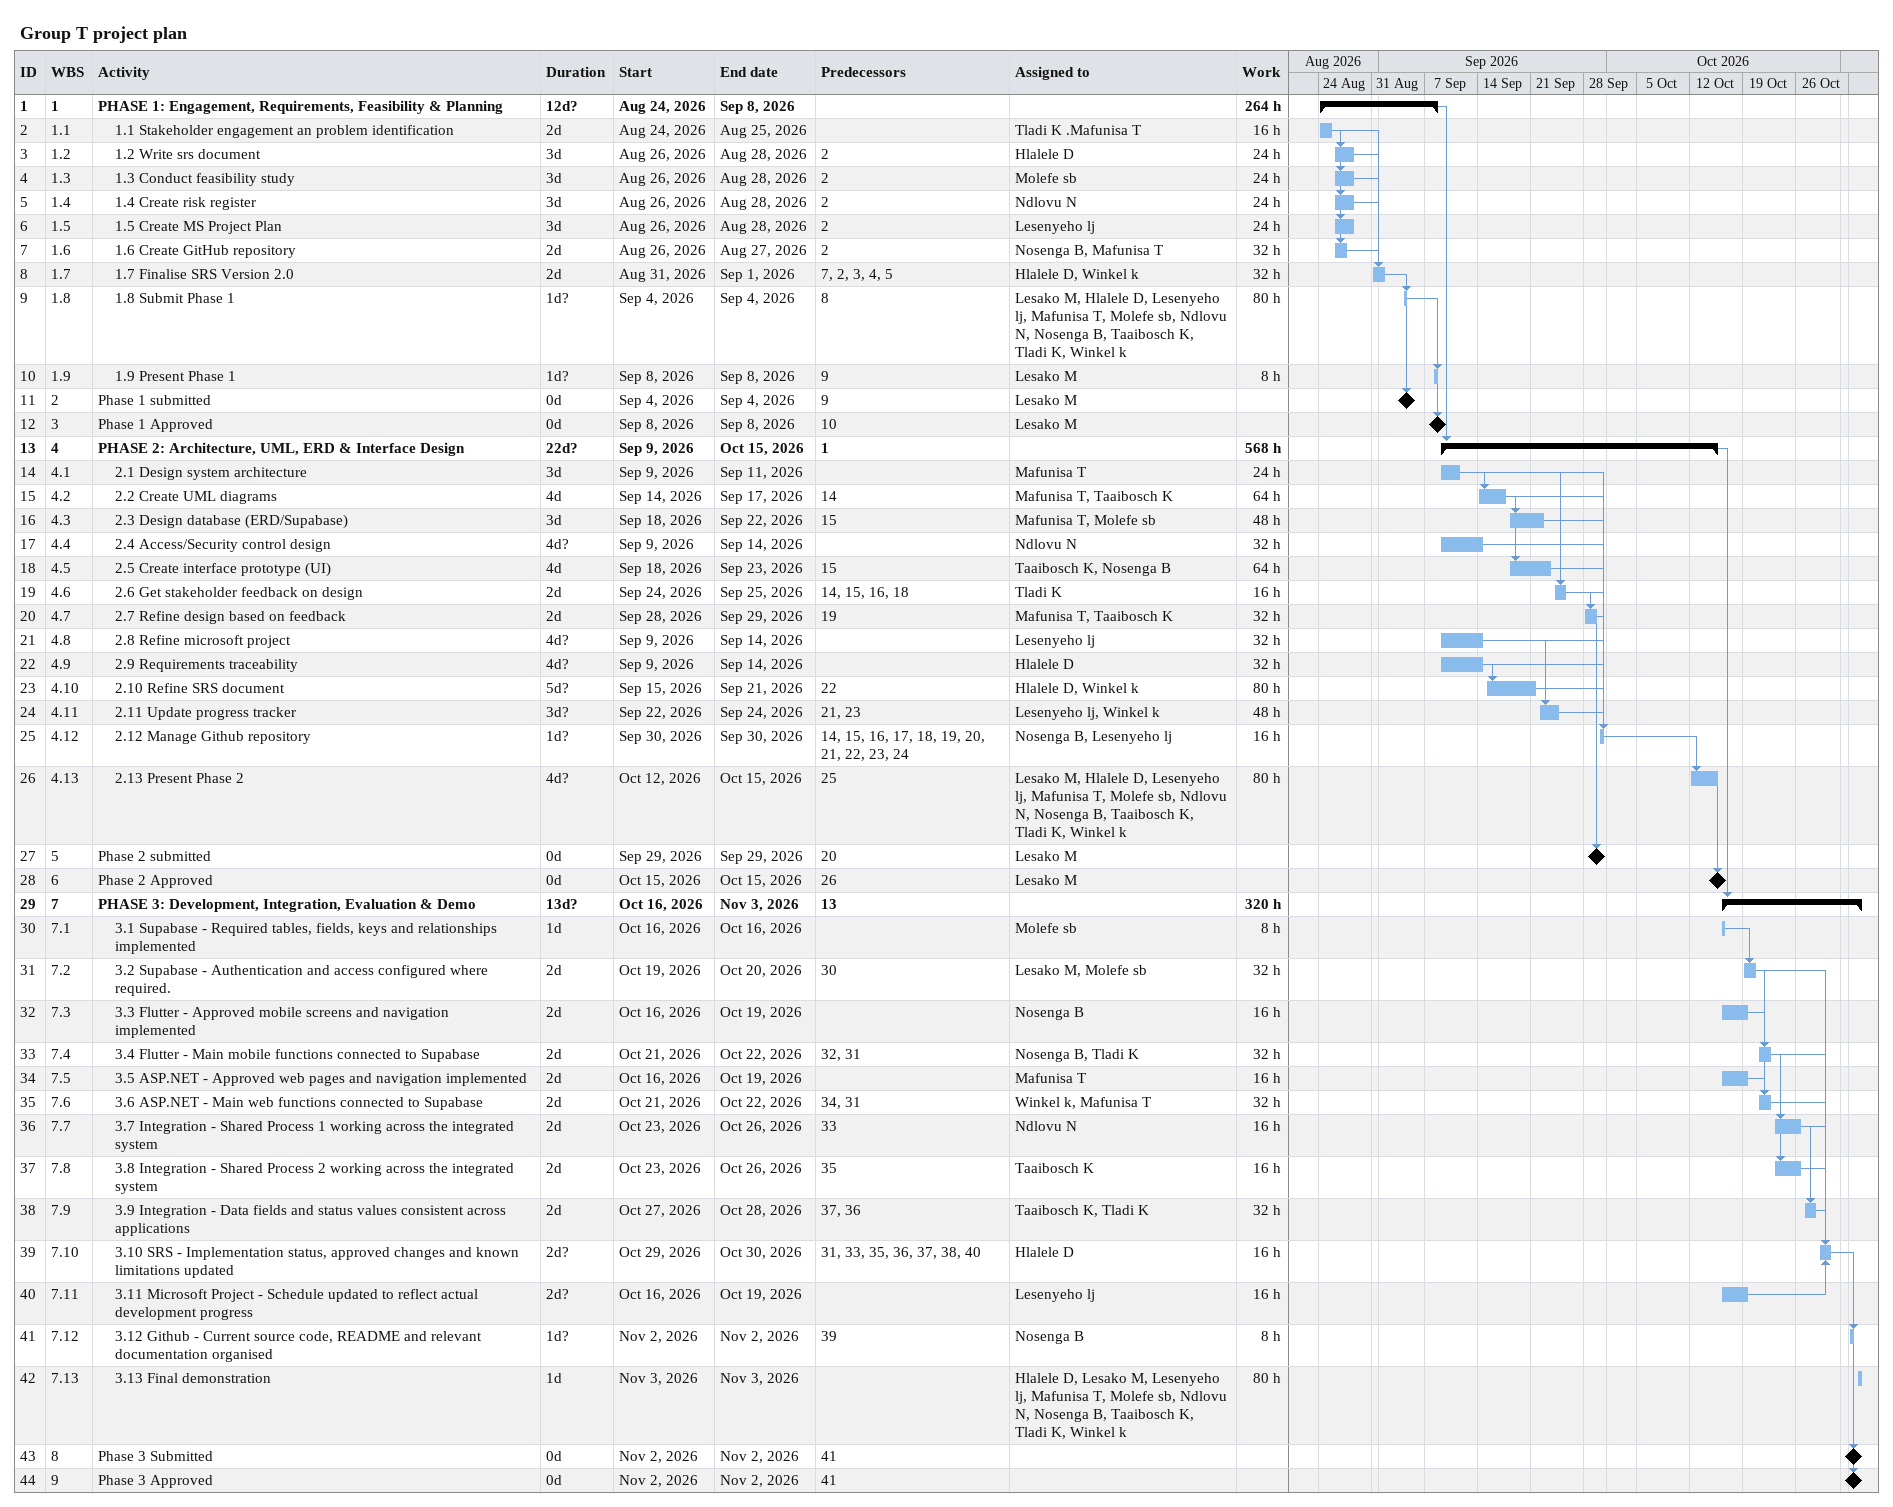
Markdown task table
Group T project plan

| ID | WBS | Task | Duration | Start | Finish | Predecessors | Resources | Work (h) |
|---|---|---|---|---|---|---|---|---|
| 1 | 1 | **PHASE 1: Engagement, Requirements, Feasibility & Planning** | 12d? | 2026-08-24 | 2026-09-08 |  |  | 264 |
| 2 | 1.1 | 1.1 Stakeholder engagement an problem identification | 2d | 2026-08-24 | 2026-08-25 |  | Tladi K .Mafunisa T | 16 |
| 3 | 1.2 | 1.2 Write srs document | 3d | 2026-08-26 | 2026-08-28 | 2 | Hlalele D | 24 |
| 4 | 1.3 | 1.3 Conduct feasibility study | 3d | 2026-08-26 | 2026-08-28 | 2 | Molefe sb | 24 |
| 5 | 1.4 | 1.4 Create risk register | 3d | 2026-08-26 | 2026-08-28 | 2 | Ndlovu N | 24 |
| 6 | 1.5 | 1.5 Create MS Project Plan | 3d | 2026-08-26 | 2026-08-28 | 2 | Lesenyeho lj | 24 |
| 7 | 1.6 | 1.6 Create GitHub repository | 2d | 2026-08-26 | 2026-08-27 | 2 | Nosenga B, Mafunisa T | 32 |
| 8 | 1.7 | 1.7 Finalise SRS Version 2.0 | 2d | 2026-08-31 | 2026-09-01 | 7, 2, 3, 4, 5 | Hlalele D, Winkel k | 32 |
| 9 | 1.8 | 1.8 Submit Phase 1 | 1d? | 2026-09-04 | 2026-09-04 | 8 | Lesako M, Hlalele D, Lesenyeho lj, Mafunisa T, Molefe sb, Ndlovu N, Nosenga B, Taaibosch K, Tladi K, Winkel k | 80 |
| 10 | 1.9 | 1.9 Present Phase 1 | 1d? | 2026-09-08 | 2026-09-08 | 9 | Lesako M | 8 |
| 11 | 2 | Phase 1 submitted | 0d | 2026-09-04 | 2026-09-04 | 9 | Lesako M |  |
| 12 | 3 | Phase 1 Approved | 0d | 2026-09-08 | 2026-09-08 | 10 | Lesako M |  |
| 13 | 4 | **PHASE 2: Architecture, UML, ERD & Interface Design** | 22d? | 2026-09-09 | 2026-10-15 | 1 |  | 568 |
| 14 | 4.1 | 2.1 Design system architecture | 3d | 2026-09-09 | 2026-09-11 |  | Mafunisa T | 24 |
| 15 | 4.2 | 2.2 Create UML diagrams | 4d | 2026-09-14 | 2026-09-17 | 14 | Mafunisa T, Taaibosch K | 64 |
| 16 | 4.3 | 2.3 Design database (ERD/Supabase) | 3d | 2026-09-18 | 2026-09-22 | 15 | Mafunisa T, Molefe sb | 48 |
| 17 | 4.4 | 2.4 Access/Security control design | 4d? | 2026-09-09 | 2026-09-14 |  | Ndlovu N | 32 |
| 18 | 4.5 | 2.5 Create interface prototype (UI) | 4d | 2026-09-18 | 2026-09-23 | 15 | Taaibosch K, Nosenga B | 64 |
| 19 | 4.6 | 2.6 Get stakeholder feedback on design | 2d | 2026-09-24 | 2026-09-25 | 14, 15, 16, 18 | Tladi K | 16 |
| 20 | 4.7 | 2.7 Refine design based on feedback | 2d | 2026-09-28 | 2026-09-29 | 19 | Mafunisa T, Taaibosch K | 32 |
| 21 | 4.8 | 2.8 Refine microsoft project | 4d? | 2026-09-09 | 2026-09-14 |  | Lesenyeho lj | 32 |
| 22 | 4.9 | 2.9 Requirements traceability | 4d? | 2026-09-09 | 2026-09-14 |  | Hlalele D | 32 |
| 23 | 4.10 | 2.10 Refine SRS document | 5d? | 2026-09-15 | 2026-09-21 | 22 | Hlalele D, Winkel k | 80 |
| 24 | 4.11 | 2.11 Update progress tracker | 3d? | 2026-09-22 | 2026-09-24 | 21, 23 | Lesenyeho lj, Winkel k | 48 |
| 25 | 4.12 | 2.12 Manage Github repository | 1d? | 2026-09-30 | 2026-09-30 | 14, 15, 16, 17, 18, 19, 20, 21, 22, 23, 24 | Nosenga B, Lesenyeho lj | 16 |
| 26 | 4.13 | 2.13 Present Phase 2 | 4d? | 2026-10-12 | 2026-10-15 | 25 | Lesako M, Hlalele D, Lesenyeho lj, Mafunisa T, Molefe sb, Ndlovu N, Nosenga B, Taaibosch K, Tladi K, Winkel k | 80 |
| 27 | 5 | Phase 2 submitted | 0d | 2026-09-29 | 2026-09-29 | 20 | Lesako M |  |
| 28 | 6 | Phase 2 Approved | 0d | 2026-10-15 | 2026-10-15 | 26 | Lesako M |  |
| 29 | 7 | **PHASE 3: Development, Integration, Evaluation & Demo** | 13d? | 2026-10-16 | 2026-11-03 | 13 |  | 320 |
| 30 | 7.1 | 3.1 Supabase - Required tables, fields, keys and relationships implemented | 1d | 2026-10-16 | 2026-10-16 |  | Molefe sb | 8 |
| 31 | 7.2 | 3.2 Supabase - Authentication and access configured where required. | 2d | 2026-10-19 | 2026-10-20 | 30 | Lesako M, Molefe sb | 32 |
| 32 | 7.3 | 3.3 Flutter - Approved mobile screens and navigation implemented | 2d | 2026-10-16 | 2026-10-19 |  | Nosenga B | 16 |
| 33 | 7.4 | 3.4 Flutter - Main mobile functions connected to Supabase | 2d | 2026-10-21 | 2026-10-22 | 32, 31 | Nosenga B, Tladi K | 32 |
| 34 | 7.5 | 3.5 ASP.NET - Approved web pages and navigation implemented | 2d | 2026-10-16 | 2026-10-19 |  | Mafunisa T | 16 |
| 35 | 7.6 | 3.6 ASP.NET - Main web functions connected to Supabase | 2d | 2026-10-21 | 2026-10-22 | 34, 31 | Winkel k, Mafunisa T | 32 |
| 36 | 7.7 | 3.7 Integration - Shared Process 1 working across the integrated system | 2d | 2026-10-23 | 2026-10-26 | 33 | Ndlovu N | 16 |
| 37 | 7.8 | 3.8 Integration - Shared Process 2 working across the integrated system | 2d | 2026-10-23 | 2026-10-26 | 35 | Taaibosch K | 16 |
| 38 | 7.9 | 3.9 Integration - Data fields and status values consistent across applications | 2d | 2026-10-27 | 2026-10-28 | 37, 36 | Taaibosch K, Tladi K | 32 |
| 39 | 7.10 | 3.10 SRS - Implementation status, approved changes and known limitations updated | 2d? | 2026-10-29 | 2026-10-30 | 31, 33, 35, 36, 37, 38, 40 | Hlalele D | 16 |
| 40 | 7.11 | 3.11 Microsoft Project - Schedule updated to reflect actual development progress | 2d? | 2026-10-16 | 2026-10-19 |  | Lesenyeho lj | 16 |
| 41 | 7.12 | 3.12 Github - Current source code, README and relevant documentation organised | 1d? | 2026-11-02 | 2026-11-02 | 39 | Nosenga B | 8 |
| 42 | 7.13 | 3.13 Final demonstration | 1d | 2026-11-03 | 2026-11-03 |  | Hlalele D, Lesako M, Lesenyeho lj, Mafunisa T, Molefe sb, Ndlovu N, Nosenga B, Taaibosch K, Tladi K, Winkel k | 80 |
| 43 | 8 | Phase 3 Submitted | 0d | 2026-11-02 | 2026-11-02 | 41 |  |  |
| 44 | 9 | Phase 3 Approved | 0d | 2026-11-02 | 2026-11-02 | 41 |  |  |
